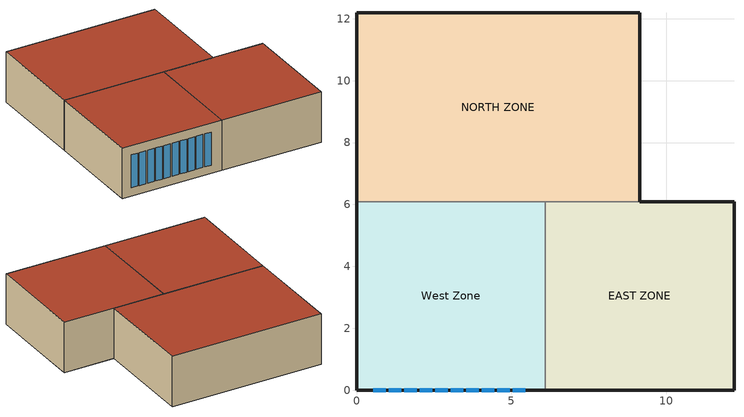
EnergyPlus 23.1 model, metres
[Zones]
West Zone
 floor adiabatic (FLOOR SLAB 8 IN): 0,0 0,6.1 6.1,6.1 6.1,0 z0
 wall outside (EXTWALL80): 0,6.1 0,0 6.1,0 z0:3.05
 wall to NORTH ZONE (PARTITION06): 6.1,6.1 0,6.1 z0:3.05
 wall to EAST ZONE (PARTITION06): 6.1,0 6.1,6.1 z0:3.05
 window (ELECTRO-CON-LIGHT): 0.55,0 0.95,0 / 1.05,0 1.45,0 / 1.55,0 1.95,0 / 2.05,0 2.45,0 / 2.55,0 2.95,0 / 3.05,0 3.45,0 / 3.55,0 3.95,0 / 4.05,0 4.45,0 / 4.55,0 4.95,0 / 5.05,0 5.45,0 z0.5:2.5
 roof outside (ROOF34): 0,6.1 0,0 6.1,0 6.1,6.1 z3.05
EAST ZONE
 floor adiabatic (FLOOR SLAB 8 IN): 6.1,0 6.1,6.1 12.19,6.1 12.19,0 z0
 wall outside (EXTWALL80): 6.1,0 12.19,0 12.19,6.1 9.14,6.1 z0:3.05
 wall to NORTH ZONE (PARTITION06): 9.14,6.1 6.1,6.1 z0:3.05
 roof outside (ROOF34): 6.1,6.1 6.1,0 12.19,0 12.19,6.1 z3.05
NORTH ZONE
 floor adiabatic (FLOOR SLAB 8 IN): 0,6.1 0,12.19 9.14,12.19 9.14,6.1 z0
 wall outside (EXTWALL80): 9.14,6.1 9.14,12.19 0,12.19 0,6.1 z0:3.05
 roof outside (ROOF34): 0,12.19 0,6.1 9.14,6.1 9.14,12.19 z3.05
[Building]
NONE: North Axis {deg}=0; Terrain=Suburbs; Loads Convergence Tolerance Value {W}=0.04; Temperature Convergence Tolerance Value {deltaC}=0.4; Solar Distribution=FullInteriorAndExterior; Maximum Number of Warmup Days=25; Minimum Number of Warmup Days=6
[Site:Location]
CHICAGO_IL_USA TMY2-94846: Latitude {deg}=41.78; Longitude {deg}=-87.75; Time Zone {hr}=-6; Elevation {m}=190
[SizingPeriod:DesignDay] Day of Month=21; Day Type=SummerDesignDay; Dry-Bulb Temperature Range Modifier Type=DefaultMultipliers; Humidity Condition Type=Wetbulb; Barometric Pressure {Pa}=98886; Wind Speed {m/s}=5.1; Wind Direction {deg}=220; Rain Indicator=No; Snow Indicator=No; Daylight Saving Time Indicator=No; Solar Model Indicator=ASHRAETau
Name | Month | Maximum Dry-Bulb Temperature {C} | Daily Dry-Bulb Temperature Range {deltaC} | Wetbulb or DewPoint at Maximum Dry-Bulb {C} | ASHRAE Clear Sky Optical Depth for Beam Irradiance (taub) | ASHRAE Clear Sky Optical Depth for Diffuse Irradiance (taud)
Chicago Ohare Arpt January 2% Condns DB=>MCWB | 1 | 9.1 | 7.4 | 6.8 | 0.288 | 2.524
Chicago Ohare Arpt February 2% Condns DB=>MCWB | 2 | 11.2 | 7.7 | 7.8 | 0.305 | 2.474
Chicago Ohare Arpt March 2% Condns DB=>MCWB | 3 | 19.8 | 9.1 | 14.1 | 0.325 | 2.473
Chicago Ohare Arpt April 2% Condns DB=>MCWB | 4 | 24.7 | 10.4 | 16.4 | 0.359 | 2.343
Chicago Ohare Arpt May 2% Condns DB=>MCWB | 5 | 28.9 | 11.1 | 20.3 | 0.369 | 2.31
Chicago Ohare Arpt June 2% Condns DB=>MCWB | 6 | 32.3 | 11.1 | 22.3 | 0.383 | 2.285
Chicago Ohare Arpt July 2% Condns DB=>MCWB | 7 | 33.4 | 10.2 | 24.3 | 0.415 | 2.209
Chicago Ohare Arpt August 2% Condns DB=>MCWB | 8 | 32.2 | 9.5 | 24 | 0.416 | 2.242
Chicago Ohare Arpt September 2% Condns DB=>MCWB | 9 | 29.4 | 10.4 | 20.8 | 0.392 | 2.343
Chicago Ohare Arpt October 2% Condns DB=>MCWB | 10 | 24.5 | 9.9 | 17.4 | 0.344 | 2.487
Chicago Ohare Arpt November 2% Condns DB=>MCWB | 11 | 17.7 | 8 | 13.6 | 0.306 | 2.629
Chicago Ohare Arpt December 2% Condns DB=>MCWB | 12 | 11.1 | 7.1 | 8.6 | 0.294 | 2.584
[Site:GroundTemperature:BuildingSurface]
20.03, 20.03, 20.13, 20.3, 20.43, 20.52, 20.62, 20.77, 20.78, 20.55, 20.44, 20.2
[Material] Thermal Absorptance=0.9
Name | Roughness | Thickness {m} | Conductivity {W/m-K} | Density {kg/m3} | Specific Heat {J/kg-K} | Solar Absorptance | Visible Absorptance
A1 - 1 IN STUCCO | Smooth | 0.0253898 | 0.691831 | 1858.142 | 836.8 | 0.92 | 0.92
C4 - 4 IN COMMON BRICK | Rough | 0.101498 | 0.726422 | 1922.216 | 836.8 | 0.76 | 0.76
E1 - 3 / 4 IN PLASTER OR GYP BOARD | Smooth | 0.01905 | 0.726422 | 1601.846 | 836.8 | 0.92 | 0.92
C6 - 8 IN CLAY TILE | Smooth | 0.203302 | 0.570761 | 1121.292 | 836.8 | 0.82 | 0.82
C10 - 8 IN HW CONCRETE | MediumRough | 0.203302 | 1.729577 | 2242.585 | 836.8 | 0.65 | 0.65
E2 - 1 / 2 IN SLAG OR STONE | Rough | 0.0127102 | 1.435549 | 881.0155 | 1673.6 | 0.55 | 0.55
E3 - 3 / 8 IN FELT AND MEMBRANE | Rough | 0.00954024 | 0.190253 | 1121.292 | 1673.6 | 0.75 | 0.75
B5 - 1 IN DENSE INSULATION | VeryRough | 0.0253898 | 0.0432394 | 91.30524 | 836.8 | 0.5 | 0.5
C12 - 2 IN HW CONCRETE | MediumRough | 0.0509016 | 1.729577 | 2242.585 | 836.8 | 0.65 | 0.65
[WindowMaterial:Glazing] Infrared Transmittance at Normal Incidence=0; Front Side Infrared Hemispherical Emissivity=0.84; Back Side Infrared Hemispherical Emissivity=0.84
Name | Optical Data Type | Window Glass Spectral Data Set | Thickness {m} | Solar Transmittance at Normal Incidence | Front Side Solar Reflectance at Normal Incidence | Back Side Solar Reflectance at Normal Incidence | Visible Transmittance at Normal Incidence | Front Side Visible Reflectance at Normal Incidence | Back Side Visible Reflectance at Normal Incidence | Conductivity {W/m-K}
SPECTRAL GLASS INNER PANE | Spectral | TestSpectralDataSet | 0.0099 | 0 | 0 | 0 | 0 | 0 | 0 | 0.798
ELECTRO GLASS LIGHT STATE | SpectralAverage |  | 0.006 | 0.814 | 0.086 | 0.086 | 0.847 | 0.099 | 0.099 | 0.9
ELECTRO GLASS DARK STATE | SpectralAverage |  | 0.006 | 0.111 | 0.179 | 0.179 | 0.128 | 0.081 | 0.081 | 0.9
[WindowMaterial:Gas]
WinAirGap: Gas Type=AIR; Thickness {m}=0.013
[MaterialProperty:GlazingSpectralData]
TestSpectralDataSet: .3, 0, 0.045, 0.045, .31, 0, 0.044, 0.044, .32, 0, 0.044, 0.044, .33, 0, 0.042, 0.042, .34, 0, 0.041, 0.041, .35, 0, 0.04, 0.04, .36, 0.009, 0.04, 0.04, .37, 0.12, 0.04, 0.04, .38, 0.492, 0.051, 0.051, .39, 0.782, 0.07, 0.07, .4, 0.856, 0.075, 0.075, .41, 0.858, 0.075, 0.075, .42, 0.858, 0.075, 0.075, .43, 0.86, 0.075, 0.075, .44, 0.861, 0.075, 0.075, .45, 0.871, 0.075, 0.075, .46, 0.88, 0.076, 0.076, .47, 0.883, 0.075, 0.075, .48, 0.887, 0.076, 0.076, .49, 0.89, 0.075, 0.075, .5, 0.89, 0.075, 0.075, .51, 0.891, 0.075, 0.075, .52, 0.887, 0.075, 0.075, .53, 0.89, 0.075, 0.075, .54, 0.883, 0.074, 0.074, .55, 0.888, 0.074, 0.074, .56, 0.882, 0.074, 0.074, .57, 0.881, 0.074, 0.074, .58, 0.865, 0.071, 0.071, .59, 0.858, 0.07, 0.07, .6, 0.865, 0.07, 0.07, .61, 0.856, 0.07, 0.07, .62, 0.845, 0.07, 0.07, .63, 0.837, 0.07, 0.07, .64, 0.827, 0.069, 0.069, .65, 0.82, 0.067, 0.067, .66, 0.807, 0.067, 0.067, .67, 0.798, 0.065, 0.065, .68, 0.791, 0.065, 0.065, .69, 0.781, 0.065, 0.065, .7, 0.768, 0.064, 0.064, .71, 0.761, 0.064, 0.064, .72, 0.744, 0.062, 0.062, .73, 0.713, 0.064, 0.064, .74, 0.703, 0.062, 0.062, .75, 0.694, 0.061, 0.061, .76, 0.685, 0.061, 0.061, .77, 0.675, 0.06, 0.06, .78, 0.667, 0.06, 0.06, .79, 0.655, 0.06, 0.06, .8, 0.646, 0.059, 0.059, .81, 0.638, 0.059, 0.059, .82, 0.629, 0.057, 0.057, .83, 0.623, 0.057, 0.057, .84, 0.614, 0.056, 0.056, .85, 0.608, 0.056, 0.056, .86, 0.601, 0.055, 0.055, .87, 0.597, 0.054, 0.054, .88, 0.592, 0.054, 0.054, .89, 0.587, 0.054, 0.054, .9, 0.582, 0.055, 0.055, .95, 0.568, 0.051, 0.051, 1, 0.562, 0.051, 0.051, 1.05, 0.556, 0.05, 0.05, 1.1, 0.563, 0.051, 0.051, 1.15, 0.556, 0.05, 0.05, 1.2, 0.547, 0.05, 0.05, 1.25, 0.577, 0.051, 0.051, 1.3, 0.598, 0.054, 0.054, 1.35, 0.608, 0.055, 0.055, 1.4, 0.603, 0.052, 0.052, 1.45, 0.614, 0.055, 0.055, 1.5, 0.648, 0.057, 0.057, 1.55, 0.68, 0.059, 0.059, 1.6, 0.699, 0.06, 0.06, 1.65, 0.706, 0.06, 0.06, 1.7, 0.57, 0.051, 0.051, 1.75, 0.585, 0.051, 0.051, 1.8, 0.637, 0.055, 0.055, 1.85, 0.655, 0.057, 0.057, 1.9, 0.637, 0.057, 0.057, 1.95, 0.634, 0.057, 0.057, 2, 0.634, 0.057, 0.057, 2.05, 0.586, 0.052, 0.052, 2.1, 0.588, 0.054, 0.054, 2.15, 0.597, 0.054, 0.054, 2.2, 0.576, 0.051, 0.051, 2.25, 0.404, 0.045, 0.045, 2.3, 0.179, 0.037, 0.037, 2.35, 0.219, 0.037, 0.037, 2.4, 0.24, 0.039, 0.039, 2.45, 0.2, 0.04, 0.04, 2.5, 0.214, 0.039, 0.039
[Construction]
EXTWALL80: A1 - 1 IN STUCCO, C4 - 4 IN COMMON BRICK, E1 - 3 / 4 IN PLASTER OR GYP BOARD
PARTITION06: E1 - 3 / 4 IN PLASTER OR GYP BOARD, C6 - 8 IN CLAY TILE, E1 - 3 / 4 IN PLASTER OR GYP BOARD
FLOOR SLAB 8 IN: C10 - 8 IN HW CONCRETE
ROOF34: E2 - 1 / 2 IN SLAG OR STONE, E3 - 3 / 8 IN FELT AND MEMBRANE, B5 - 1 IN DENSE INSULATION, C12 - 2 IN HW CONCRETE
ELECTRO-CON-LIGHT: ELECTRO GLASS LIGHT STATE, WinAirGap, SPECTRAL GLASS INNER PANE
ELECTRO-CON-DARK: ELECTRO GLASS DARK STATE, WinAirGap, SPECTRAL GLASS INNER PANE
[WindowShadingControl] Zone=West Zone; Shading Type=SwitchableGlazing; Construction with Shading=ELECTRO-CON-DARK; Shading Control Type=OnIfHighGlare; Setpoint {W/m2, W or deg C}=0; Shading Control Is Scheduled=NO; Glare Control Is Active=YES; Type of Slat Angle Control for Blinds=FixedSlatAngle; Daylighting Control Object=West Zone_DaylCtrl
Name | Multiple Surface Control Type | Fenestration Surface 1 | Fenestration Surface 2 | Fenestration Surface 3
WIN-CONTROL-GLARE-A-West Zone | Sequential | Zn001:Wall001:Win001 | Zn001:Wall001:Win002 | Zn001:Wall001:Win003
WIN-CONTROL-GLARE-B-West Zone | Group | Zn001:Wall001:Win004 | Zn001:Wall001:Win005 | Zn001:Wall001:Win006
WIN-CONTROL-GLARE-C-West Zone | Sequential | Zn001:Wall001:Win007 | Zn001:Wall001:Win008
WIN-CONTROL-GLARE-D-West Zone | Group | Zn001:Wall001:Win009 | Zn001:Wall001:Win010
[Zone] Type=1; Multiplier=1; Ceiling Height {m}=autocalculate; Volume {m3}=autocalculate
West Zone; EAST ZONE; NORTH ZONE
[Daylighting:Controls]
West Zone_DaylCtrl: Zone or Space=West Zone; Daylighting Method=SplitFlux; Lighting Control Type=Continuous; Minimum Input Power Fraction for Continuous or ContinuousOff Dimming Control=0.3; Minimum Light Output Fraction for Continuous or ContinuousOff Dimming Control=0.2; Probability Lighting will be Reset When Needed in Manual Stepped Control=1; Glare Calculation Daylighting Reference Point=West Zone_DaylRefPt1; Glare Calculation Azimuth Angle of View Direction Clockwise from Zone y-Axis {deg}=180; Maximum Allowable Discomfort Glare Index=20; Daylighting Reference Point 1=West Zone_DaylRefPt1; Fraction of Lights Controlled by Reference Point 1=1; Illuminance Setpoint at Reference Point 1 {lux}=500
[People] Number of People Schedule=Office Occupancy; Number of People Calculation Method=people; Fraction Radiant=0.3; Activity Level Schedule=Activity Sch; Carbon Dioxide Generation Rate {m3/s-W}=3.82E-8; Mean Radiant Temperature Calculation Type=zoneaveraged; Work Efficiency Schedule=Work Eff Sch; Clothing Insulation Calculation Method=ClothingInsulationSchedule; Clothing Insulation Schedule=Clothing Sch; Air Velocity Schedule=Air Velo Sch; Thermal Comfort Model 1 Type=FANGER
Name | Zone or ZoneList or Space or SpaceList | Number of People
West Zone | West Zone | 3
EAST ZONE | EAST ZONE | 3
NORTH ZONE | NORTH ZONE | 4
[Lights] Schedule=Office Lighting; Design Level Calculation Method=LightingLevel; Return Air Fraction=0; Fraction Radiant=0.2; Fraction Visible=0.2; Fraction Replaceable=1
Name | Zone or ZoneList or Space or SpaceList | Lighting Level {W}
West Zone Lights 1 | West Zone | 1464.375
EAST ZONE Lights 1 | EAST ZONE | 1464.375
NORTH ZONE Lights 1 | NORTH ZONE | 878.6252
[ElectricEquipment] Schedule=Intermittent; Design Level Calculation Method=EquipmentLevel; Fraction Latent=0; Fraction Radiant=0.3; Fraction Lost=0
Name | Zone or ZoneList or Space or SpaceList | Design Level {W}
West Zone ElecEq 1 | West Zone | 2928.751
EAST ZONE ElecEq 1 | EAST ZONE | 1464.375
NORTH ZONE ElecEq 1 | NORTH ZONE | 2928.751
[ZoneControl:Thermostat] Control Type Schedule=Zone Control Type Sched; Control 1=Heating Setpoint with SB; Control 2=Cooling Setpoint with SB
Name | Zone or ZoneList
Zone 1 Thermostat | West Zone
Zone 2 Thermostat | EAST ZONE
Zone 3 Thermostat | NORTH ZONE
[ThermostatSetpoint:SingleHeating]
Heating Setpoint with SB: Setpoint Temperature Schedule=Heating Setpoints
[ThermostatSetpoint:SingleCooling]
Cooling Setpoint with SB: Setpoint Temperature Schedule=Cooling Setpoints
[Zone equipment]
West Zone: Zone1Air
EAST ZONE: Zone2Air
NORTH ZONE: Zone3Air
[ZoneHVAC:IdealLoadsAirSystem] Maximum Heating Supply Air Temperature {C}=50; Minimum Cooling Supply Air Temperature {C}=13; Maximum Heating Supply Air Humidity Ratio {kgWater/kgDryAir}=0.015; Minimum Cooling Supply Air Humidity Ratio {kgWater/kgDryAir}=0.009; Heating Limit=NoLimit; Maximum Heating Air Flow Rate {m3/s}=autosize; Cooling Limit=NoLimit; Maximum Cooling Air Flow Rate {m3/s}=autosize; Dehumidification Control Type=ConstantSupplyHumidityRatio; Humidification Control Type=ConstantSupplyHumidityRatio
Zone1Air; Zone2Air; Zone3Air
[Schedule:Compact]
Activity Sch: Through: 12/31, For: Alldays, Until: 24:00, 131.8
Work Eff Sch: Through: 12/31, For: Alldays, Until: 24:00, 0
Clothing Sch: Through: 12/31, For: Alldays, Until: 24:00, 1
Air Velo Sch: Through: 12/31, For: Alldays, Until: 24:00, 0.137
Office Occupancy: Through: 12/31, For: Weekdays, Until: 6:00, 0, Until: 7:00, 0.1, Until: 8:00, 0.5, Until: 12:00, 1, Until: 13:00, 0.5, Until: 16:00, 1, Until: 17:00, 0.5, Until: 18:00, 0.1, Until: 24:00, 0, For: Weekends Holidays, Until: 24:00, 0, For: SummerDesignDay, Until: 6:00, 0, Until: 7:00, 0.1, Until: 8:00, 0.5, Until: 12:00, 1, Until: 13:00, 0.5, Until: 16:00, 1, Until: 17:00, 0.5, Until: 18:00, 0.1, Until: 24:00, 0, For: WinterDesignDay, Until: 6:00, 0, Until: 7:00, 0.1, Until: 8:00, 0.5, Until: 12:00, 1, Until: 13:00, 0.5, Until: 16:00, 1, Until: 17:00, 0.5, Until: 18:00, 0.1, Until: 24:00, 0, For: CustomDay1, Until: 24:00, 0, For: CustomDay2, Until: 24:00, 0
Intermittent: Through: 12/31, For: Weekdays, Until: 8:00, 0, Until: 18:00, 1, Until: 24:00, 0, For: Weekends Holidays, Until: 24:00, 0, For: SummerDesignDay, Until: 8:00, 0, Until: 18:00, 1, Until: 24:00, 0, For: WinterDesignDay, Until: 8:00, 0, Until: 18:00, 1, Until: 24:00, 0, For: CustomDay1, Until: 24:00, 0, For: CustomDay2, Until: 24:00, 0
Office Lighting: Through: 12/31, For: Weekdays, Until: 6:00, 0.05, Until: 7:00, 0.2, Until: 17:00, 1, Until: 18:00, 0.5, Until: 24:00, 0.05, For: Weekends Holidays, Until: 24:00, 0.05, For: SummerDesignDay, Until: 6:00, 0.05, Until: 7:00, 0.2, Until: 17:00, 1, Until: 18:00, 0.5, Until: 24:00, 0.05, For: WinterDesignDay, Until: 6:00, 0.05, Until: 7:00, 0.2, Until: 17:00, 1, Until: 18:00, 0.5, Until: 24:00, 0.05, For: CustomDay1, Until: 24:00, 0.05, For: CustomDay2, Until: 24:00, 0.05
HEATING SETPOINTS: Through: 12/31, For: Alldays, Until: 7:00, 15, Until: 17:00, 20, Until: 24:00, 15
COOLING SETPOINTS: Through: 12/31, For: Alldays, Until: 7:00, 30, Until: 20:00, 23, Until: 24:00, 30
ZONE CONTROL TYPE SCHED: Through: 3/31, For: Alldays, Until: 24:00, 1, Through: 9/30, For: Alldays, Until: 24:00, 2, Through: 12/31, For: Alldays, Until: 24:00, 1
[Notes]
PurchAirWithDaylightingAndShadeControl.idf
Basic file description:  1 story building divided into 3 interior conditioned zones. Roof with no plenum.
No ground contact with floor.
Highlights:              daylighting with auto dimming; electrochromic (switchable) glazing; multiple window shading controls in one zone
Simulation Location/Run: CHICAGO_IL_USA TMY2-94846, 12 design days
Location:                Chicago, IL
Design Days:             CHICAGO_IL_USA Monthly 2% Dry Bulb Design Conditions DB (2013)
Run Period (Weather File): none
Run Control:             No zone or system sizing, design day simulation.
Building: Single floor rectangular L-shaped building 40 ft south wall, 40 ft west wall, zone height 10 feet.
There is a single window in West Zone's south wall. The walls are 1 in stucco over 4 in common brick
and gypboard. The roof is a built up roof with 1/2 in stone over 3/8 in felt over 1 in dense insulation
supported by 2 in heavy weight concrete. The window is double pane electrochromic.
The window to wall ratio is approximately 0.07.
The building is oriented due north.
Floor Area:        130.1 m2 (1403 ft2)
Number of Stories: 1
Zone Description Details:
|       West         |         East           |    window = *
Internal gains description:     ZONE West      - lighting is 0 watts, equip is 2928.751 watts, 3 occupants
Internal gains description:     ZONE North     - lighting is 878.6252 watts, equip is 2928.751 watts, 4 occupants
Internal gains description:     ZONE East      - lighting is 1464.375 watts, equip is 1464.375 watts, 3 occupants
Interzone Surfaces:             3 interzone surfaces (see diagram)
Internal Mass:                  None
The overhead electric lighting has continuous dimming control.
The zone has a single daylighting control point ("reference point") with
an illuminance set point of 500 lux (about 50 footcandles).
The reference point is located at the center of the zone at desk height.
The other zones have no windows and so have no daylighting controls.
Note that Clearness for the winter design day is not 0.0, as in the other
sample inputs, but 1.0. This turns on solar radiation in order to show the
effect of daylighting in the winter. (With Clearness = 0 all daylighting
illuminances are zero)  An illuminance map is also generated.
The window has double-pane electrochromic (switchable)
glazing in which the outer pane darkens automatically to control daylight glare.
Spectral (wavelength by wavelength) data are used for the optical properties
of the inner pane of the double glazing. Spectral average properties are used
for the outer (electrochromic) pane. The window also has a frame and divider.
The 2-D glass conduction effects near the frame and divider ("edge-of-glass effects")
are taken into account.
Detached Shading:               None
Daylight:                       Yes
Natural Ventilation:            None
Compact Schedules:              Yes
Solair Distribution:            FullInteriorAndExterior
HVAC:                           purchased air serves all 3 zones
Zonal Equipment:                PURCHASED AIR
Central Air Handling Equipment: No
System Equipment Autosize:      No
Purchased Cooling:              Yes
Purchased Heating:              Yes
Purchased Chilled Water:        No
Purchased Hot Water:            No
Coils:                          None
Pumps:                          None
Boilers:                        None
Chillers:                       None
Towers:                         None
Standard Reports:               All Summary Predefined Reports
Timestep or Hourly Variables:   TimeStep
Time bins Report:               None
HTML Report:                    Predefined All Summary
Environmental Emissions:        None
Utility Tariffs:                None
Chicago Ohare Arpt IL USA January (DB=>MCWB) 2%, MaxDB=9.1°C MWB=6.8°C taub=0.288 taud=2.524
